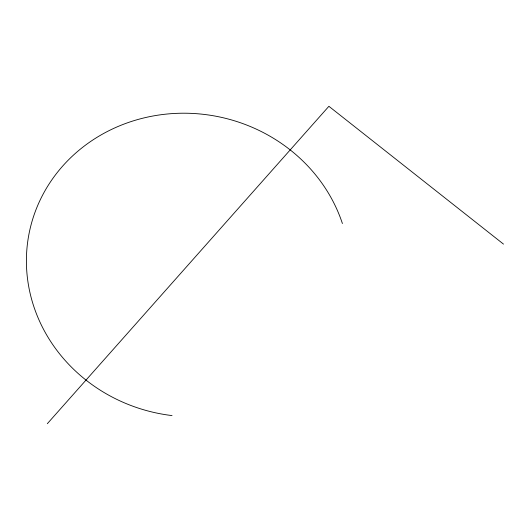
<?xml version="1.0" encoding="UTF-8"?>
<svg xmlns="http://www.w3.org/2000/svg" width="530" height="530" viewBox="0 0 530 530"><rect width="100%" height="100%" fill="white"/><g stroke="black" fill="none" stroke-linecap="round" stroke-linejoin="round"><path stroke-width="0.79" d="M47.316 423.702L328.892 106.298L503.5 244.118M172.038 415.58A162.114 151.348 11.5 0 1 26.5 266.212A162.114 151.348 11.5 0 1 160.875 114.745A162.114 151.348 11.5 0 1 342.413 223.534"/></g></svg>
